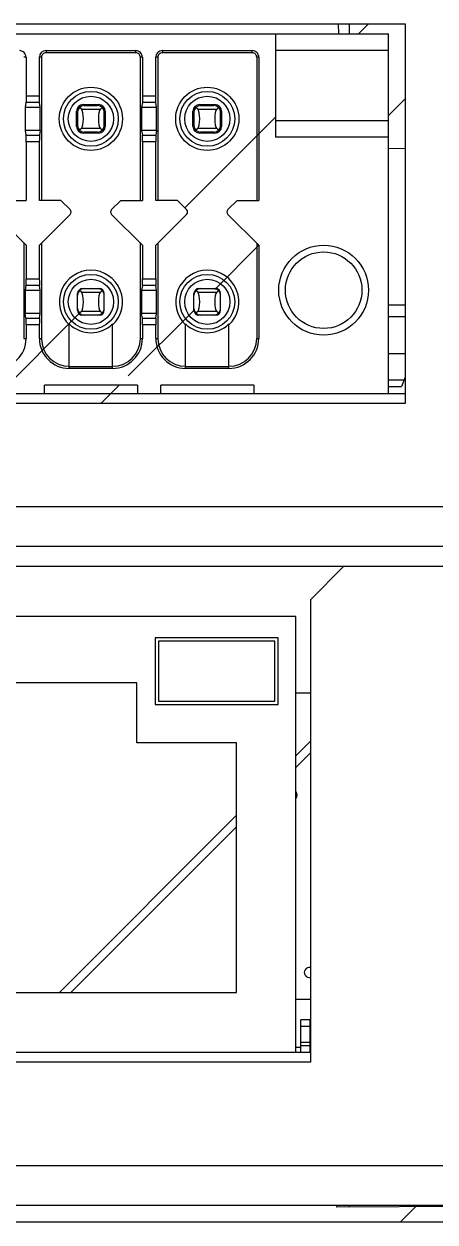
# Model space of a CAD drawing. Header units: millimetres. Extents: x 2890 to 3977, y 86 to 903.
# Drawn here: x 3225.61 to 3237.97, y 743.94 to 779.94 of the extents above; entities that cross this region are included whole.
import ezdxf

# ---------------------------------------------------------------- set-up
doc = ezdxf.new("R2010")
doc.units = ezdxf.units.MM
doc.layers.add('00_COMPONENTS', color=7, linetype='Continuous')
doc.layers.add('05_ALL_CURVES', color=7, linetype='Continuous')

msp = doc.modelspace()

# ---------------------------------------------------------------- linework, layer by layer
at = {"layer": '00_COMPONENTS', "color": 7, "linetype": 'Continuous'}
for p, q in [((3197.169, 779.936), (3237.069, 779.936)), ((3235.072, 779.636), (3235.069, 779.936)), ((3235.392, 779.636), (3235.392, 779.936)), ((3237.069, 779.936), (3237.069, 768.536)), ((3197.669, 779.636), (3236.569, 779.636)), ((3233.169, 779.636), (3233.169, 776.536)), ((3236.569, 768.836), (3236.569, 779.636)), ((3226.269, 779.136), (3226.269, 779.073)), ((3226.269, 779.136), (3228.969, 779.136)), ((3228.969, 779.073), (3226.269, 779.073)), ((3228.969, 779.073), (3228.969, 779.136)), ((3229.769, 779.136), (3229.769, 779.073)), ((3229.769, 779.136), (3232.469, 779.136)), ((3232.469, 779.073), (3229.769, 779.073)), ((3232.469, 779.073), (3232.469, 779.136)), ((3236.569, 779.136), (3233.169, 779.136)), ((3225.669, 778.936), (3225.605, 778.936)), ((3225.669, 778.936), (3225.669, 777.776)), ((3226.069, 777.776), (3226.069, 778.936)), ((3226.132, 778.936), (3226.069, 778.936)), ((3226.132, 778.936), (3226.132, 774.636)), ((3229.105, 778.936), (3229.105, 774.636)), ((3229.169, 778.936), (3229.105, 778.936)), ((3229.169, 778.936), (3229.169, 777.776)), ((3229.569, 777.776), (3229.569, 778.936)), ((3229.632, 778.936), (3229.569, 778.936)), ((3229.632, 778.936), (3229.632, 774.636)), ((3232.605, 778.936), (3232.605, 774.636)), ((3232.669, 778.936), (3232.605, 778.936)), ((3232.669, 778.936), (3232.669, 774.636)), ((3225.669, 777.776), (3226.069, 777.776)), ((3229.169, 777.776), (3229.569, 777.776)), ((3225.667, 777.576), (3225.644, 777.437)), ((3225.644, 777.437), (3226.093, 777.437)), ((3226.07, 777.576), (3225.667, 777.576)), ((3226.093, 777.437), (3226.07, 777.576)), ((3227.189, 776.856), (3227.189, 777.316)), ((3227.219, 777.286), (3227.219, 776.886)), ((3227.334, 777.376), (3227.28, 777.43)), ((3227.334, 777.376), (3227.903, 777.376)), ((3227.389, 777.516), (3227.849, 777.516)), ((3227.419, 777.486), (3227.819, 777.486)), ((3227.957, 777.43), (3227.903, 777.376)), ((3228.019, 776.886), (3228.019, 777.286)), ((3228.049, 777.316), (3228.049, 776.856)), ((3229.167, 777.576), (3229.144, 777.437)), ((3229.144, 777.437), (3229.593, 777.437)), ((3229.57, 777.576), (3229.167, 777.576)), ((3229.593, 777.437), (3229.57, 777.576)), ((3230.689, 776.856), (3230.689, 777.316)), ((3230.719, 777.286), (3230.719, 776.886)), ((3230.834, 777.376), (3230.78, 777.43)), ((3230.834, 777.376), (3231.403, 777.376)), ((3230.889, 777.516), (3231.349, 777.516)), ((3230.919, 777.486), (3231.319, 777.486)), ((3231.457, 777.43), (3231.403, 777.376)), ((3231.519, 776.886), (3231.519, 777.286)), ((3231.549, 777.316), (3231.549, 776.856)), ((3233.169, 777.036), (3236.569, 777.036)), ((3225.644, 776.736), (3225.667, 776.596)), ((3226.093, 776.736), (3225.644, 776.736)), ((3225.667, 776.596), (3226.07, 776.596)), ((3226.093, 776.736), (3226.07, 776.596)), ((3227.334, 776.796), (3227.28, 776.742)), ((3227.903, 776.796), (3227.334, 776.796)), ((3227.849, 776.656), (3227.389, 776.656)), ((3227.819, 776.686), (3227.419, 776.686)), ((3227.903, 776.796), (3227.957, 776.742)), ((3229.144, 776.736), (3229.167, 776.596)), ((3229.593, 776.736), (3229.144, 776.736)), ((3229.167, 776.596), (3229.57, 776.596)), ((3229.593, 776.736), (3229.57, 776.596)), ((3230.834, 776.796), (3230.78, 776.742)), ((3231.403, 776.796), (3230.834, 776.796)), ((3231.349, 776.656), (3230.889, 776.656)), ((3231.319, 776.686), (3230.919, 776.686)), ((3231.403, 776.796), (3231.457, 776.742)), ((3236.569, 776.536), (3233.169, 776.536)), ((3225.669, 776.396), (3225.669, 774.636)), ((3226.069, 776.396), (3225.669, 776.396)), ((3226.069, 774.636), (3226.069, 776.396)), ((3229.169, 776.396), (3229.169, 774.636)), ((3229.569, 776.396), (3229.169, 776.396)), ((3229.569, 774.636), (3229.569, 776.396)), ((3237.069, 776.189), (3236.569, 776.187)), ((3225.019, 774.636), (3225.669, 774.636)), ((3226.719, 774.636), (3226.069, 774.636)), ((3226.719, 774.636), (3226.998, 774.357)), ((3228.239, 774.357), (3228.519, 774.636)), ((3228.519, 774.636), (3229.169, 774.636)), ((3230.219, 774.636), (3229.569, 774.636)), ((3230.219, 774.636), (3230.498, 774.357)), ((3231.739, 774.357), (3232.019, 774.636)), ((3232.019, 774.636), (3232.669, 774.636)), ((3225.669, 773.286), (3224.739, 774.215)), ((3226.998, 774.215), (3226.069, 773.286)), ((3229.169, 773.286), (3228.239, 774.215)), ((3230.498, 774.215), (3229.569, 773.286)), ((3232.669, 773.286), (3231.739, 774.215)), ((3225.605, 773.349), (3225.605, 770.486)), ((3225.669, 773.286), (3225.669, 772.276)), ((3226.069, 772.276), (3226.069, 773.286)), ((3226.132, 773.349), (3226.132, 770.486)), ((3229.105, 773.349), (3229.105, 770.486)), ((3229.169, 773.286), (3229.169, 772.276)), ((3229.569, 772.276), (3229.569, 773.286)), ((3229.632, 773.349), (3229.632, 770.486)), ((3232.605, 773.349), (3232.605, 770.486)), ((3232.669, 773.286), (3232.669, 770.486)), ((3225.669, 772.276), (3226.069, 772.276)), ((3229.169, 772.276), (3229.569, 772.276)), ((3225.667, 772.076), (3225.644, 771.937)), ((3225.644, 771.937), (3226.093, 771.937)), ((3226.07, 772.076), (3225.667, 772.076)), ((3226.093, 771.937), (3226.07, 772.076)), ((3227.334, 771.876), (3227.28, 771.93)), ((3227.334, 771.876), (3227.903, 771.876)), ((3227.369, 771.986), (3227.869, 771.986)), ((3227.957, 771.93), (3227.903, 771.876)), ((3229.167, 772.076), (3229.144, 771.937)), ((3229.144, 771.937), (3229.593, 771.937)), ((3229.57, 772.076), (3229.167, 772.076)), ((3229.593, 771.937), (3229.57, 772.076)), ((3230.834, 771.876), (3230.78, 771.93)), ((3230.834, 771.876), (3231.403, 771.876)), ((3230.869, 771.986), (3231.369, 771.986)), ((3231.457, 771.93), (3231.403, 771.876)), ((3227.219, 771.336), (3227.219, 771.836)), ((3228.019, 771.336), (3228.019, 771.836)), ((3230.719, 771.336), (3230.719, 771.836)), ((3231.519, 771.336), (3231.519, 771.836)), ((3237.069, 771.486), (3236.569, 771.486)), ((3225.667, 771.096), (3225.644, 771.236)), ((3226.093, 771.236), (3225.644, 771.236)), ((3226.07, 771.096), (3226.093, 771.236)), ((3227.334, 771.296), (3227.28, 771.242)), ((3227.903, 771.296), (3227.334, 771.296)), ((3227.869, 771.186), (3227.369, 771.186)), ((3227.903, 771.296), (3227.957, 771.242)), ((3229.167, 771.096), (3229.144, 771.236)), ((3229.593, 771.236), (3229.144, 771.236)), ((3229.57, 771.096), (3229.593, 771.236)), ((3230.834, 771.296), (3230.78, 771.242)), ((3231.403, 771.296), (3230.834, 771.296)), ((3231.369, 771.186), (3230.869, 771.186)), ((3231.403, 771.296), (3231.457, 771.242)), ((3237.069, 771.14), (3236.569, 771.14)), ((3225.667, 771.096), (3226.07, 771.096)), ((3225.669, 770.896), (3225.669, 770.486)), ((3226.069, 770.896), (3225.669, 770.896)), ((3226.069, 770.486), (3226.069, 770.896)), ((3226.969, 769.586), (3226.969, 770.923)), ((3228.269, 769.586), (3228.269, 770.923)), ((3229.167, 771.096), (3229.57, 771.096)), ((3229.169, 770.896), (3229.169, 770.486)), ((3229.569, 770.896), (3229.169, 770.896)), ((3229.569, 770.486), (3229.569, 770.896)), ((3230.469, 769.586), (3230.469, 770.923)), ((3231.769, 769.586), (3231.769, 770.923)), ((3225.605, 770.486), (3225.669, 770.486)), ((3226.069, 770.486), (3226.132, 770.486)), ((3229.105, 770.486), (3229.169, 770.486)), ((3229.569, 770.486), (3229.632, 770.486)), ((3232.605, 770.486), (3232.669, 770.486)), ((3236.569, 770.036), (3237.069, 770.036)), ((3226.969, 769.648), (3228.269, 769.648)), ((3228.269, 769.586), (3226.969, 769.586)), ((3230.469, 769.648), (3231.769, 769.648)), ((3231.769, 769.586), (3230.469, 769.586)), ((3237.069, 769.321), (3236.956, 769.039)), ((3226.219, 768.836), (3226.219, 769.086)), ((3229.019, 769.086), (3226.219, 769.086)), ((3229.019, 769.086), (3229.019, 768.836)), ((3229.719, 768.836), (3229.719, 769.086)), ((3232.519, 769.086), (3229.719, 769.086)), ((3232.519, 769.086), (3232.519, 768.836)), ((3236.569, 769.246), (3237.039, 769.246)), ((3236.569, 769.039), (3236.956, 769.039)), ((3197.169, 768.836), (3237.069, 768.836)), ((3237.069, 768.536), (3197.169, 768.536)), ((3174.869, 765.436), (3259.369, 765.436)), ((3258.369, 764.236), (3175.869, 764.236)), ((3235.219, 763.636), (3234.219, 762.636)), ((3263.369, 763.636), (3235.219, 763.636)), ((3234.219, 762.636), (3234.219, 748.736)), ((3233.779, 762.136), (3217.519, 762.136)), ((3233.779, 749.036), (3233.779, 762.136)), ((3229.549, 761.486), (3229.549, 759.486)), ((3233.249, 761.486), (3229.549, 761.486)), ((3233.249, 759.486), (3233.249, 761.486)), ((3229.649, 761.386), (3229.649, 759.586)), ((3233.149, 761.386), (3229.649, 761.386)), ((3233.149, 759.586), (3233.149, 761.386)), ((3228.999, 760.136), (3222.299, 760.136)), ((3228.999, 758.336), (3228.999, 760.136)), ((3229.549, 759.486), (3233.249, 759.486)), ((3229.649, 759.586), (3233.149, 759.586)), ((3231.999, 758.336), (3228.999, 758.336)), ((3231.999, 750.836), (3231.999, 758.336)), ((3219.299, 750.836), (3231.999, 750.836)), ((3233.779, 750.636), (3234.219, 750.636)), ((3233.935, 749.036), (3233.935, 750.011)), ((3234.205, 750.011), (3233.935, 750.011)), ((3234.205, 750.011), (3234.205, 749.036)), ((3234.205, 749.811), (3233.935, 749.811)), ((3233.779, 749.186), (3233.935, 749.186)), ((3233.935, 749.336), (3234.205, 749.336)), ((3233.935, 749.236), (3234.205, 749.236)), ((3200.019, 749.036), (3234.219, 749.036)), ((3234.219, 748.736), (3200.019, 748.736)), ((3174.869, 745.636), (3259.369, 745.636)), ((3258.369, 744.436), (3175.869, 744.436)), ((3235.02, 744.383), (3235.019, 744.436)), ((3245.149, 744.426), (3235.02, 744.383)), ((3235.392, 744.385), (3235.392, 744.436))]:
    msp.add_line(p, q, dxfattribs=at)
at = {"layer": '00_COMPONENTS', "color": 2, "linetype": 'Continuous'}
for p, q in [((3235.671, 779.636), (3235.971, 779.936)), ((3230.445, 774.41), (3233.169, 777.133)), ((3224.571, 768.536), (3227.278, 771.243)), ((3233.779, 757.943), (3234.219, 758.383)), ((3226.671, 750.836), (3231.999, 756.163))]:
    msp.add_line(p, q, dxfattribs=at)
at = {"layer": '00_COMPONENTS', "color": 40, "linetype": 'Continuous'}
msp.add_line((3235.219, 763.636), (3199.019, 763.636), dxfattribs=at)
at = {"layer": '00_COMPONENTS', "color": 142, "linetype": 'Continuous', "true_color": 0x0099cc}
msp.add_line((3233.779, 759.833), (3234.219, 759.833), dxfattribs=at)
at = {"layer": '00_COMPONENTS', "color": 3, "linetype": 'Continuous'}
msp.add_line((3264.119, 743.936), (3170.119, 743.936), dxfattribs=at)
at = {"layer": '00_COMPONENTS', "color": 7, "linetype": 'Continuous'}
for centre, radius in [((3227.619, 777.086), 0.95), ((3231.119, 777.086), 0.95), ((3227.619, 777.086), 0.825), ((3227.619, 777.086), 0.679), ((3231.119, 777.086), 0.825), ((3231.119, 777.086), 0.679), ((3234.619, 771.936), 1.35), ((3234.619, 771.936), 1.15), ((3227.619, 771.586), 0.825), ((3227.619, 771.586), 0.679), ((3231.119, 771.586), 0.825), ((3231.119, 771.586), 0.679)]:
    msp.add_circle(centre, radius, dxfattribs=at)
for centre, radius, start, end in [((3225.469, 778.936), 0.2, 0.0009, 90.0009), ((3226.269, 778.936), 0.2, 90.0009, 180.0009), ((3226.269, 778.936), 0.137, 89.9991, 180.0011), ((3228.969, 778.936), 0.2, 0.0009, 90.0009), ((3228.969, 778.936), 0.137, 359.9996, 90.0011), ((3229.769, 778.936), 0.2, 90.0009, 180.0009), ((3229.769, 778.936), 0.137, 89.9991, 180.0011), ((3232.469, 778.936), 0.2, 0.0009, 90.0009), ((3232.469, 778.936), 0.137, 359.9996, 90.0011), ((3227.389, 777.316), 0.2, 90, 180), ((3227.419, 777.286), 0.2, 90, 180), ((3227.819, 777.286), 0.2, 0, 90), ((3227.849, 777.316), 0.2, 0, 90), ((3230.889, 777.316), 0.2, 90, 180), ((3230.919, 777.286), 0.2, 90, 180), ((3231.319, 777.286), 0.2, 0, 90), ((3231.349, 777.316), 0.2, 0, 90), ((3227.419, 776.886), 0.2, 180, 270), ((3227.819, 776.886), 0.2, 270, 0), ((3230.919, 776.886), 0.2, 180, 270), ((3231.319, 776.886), 0.2, 270, 0), ((3227.389, 776.856), 0.2, 180, 270), ((3227.849, 776.856), 0.2, 270, 0), ((3230.889, 776.856), 0.2, 180, 270), ((3231.349, 776.856), 0.2, 270, 0), ((3226.927, 774.286), 0.1, 315, 45), ((3228.31, 774.286), 0.1, 135, 225), ((3230.427, 774.286), 0.1, 315, 45), ((3231.81, 774.286), 0.1, 135, 225), ((3227.619, 771.586), 0.95, 313.1736, 226.8264), ((3231.119, 771.586), 0.95, 313.1736, 226.8264), ((3227.419, 771.786), 0.2, 90, 180), ((3227.369, 771.836), 0.15, 90, 180), ((3227.819, 771.786), 0.2, 0, 90), ((3227.869, 771.836), 0.15, 0, 90), ((3230.919, 771.786), 0.2, 90, 180), ((3230.869, 771.836), 0.15, 90, 180), ((3231.319, 771.786), 0.2, 0, 90), ((3231.369, 771.836), 0.15, 0, 90), ((3227.419, 771.386), 0.2, 180, 270), ((3227.369, 771.336), 0.15, 180, 270), ((3227.819, 771.386), 0.2, 270, 0), ((3227.869, 771.336), 0.15, 270, 0), ((3230.919, 771.386), 0.2, 180, 270), ((3230.869, 771.336), 0.15, 180, 270), ((3231.319, 771.386), 0.2, 270, 0), ((3231.369, 771.336), 0.15, 270, 0), ((3227.619, 771.586), 0.929, 225.573, 314.427), ((3231.119, 771.586), 0.929, 225.573, 314.427), ((3224.769, 770.486), 0.9, 270, 0), ((3226.969, 770.486), 0.9, 180, 270), ((3226.969, 770.486), 0.837, 180, 270), ((3228.269, 770.486), 0.9, 270, 0), ((3228.269, 770.486), 0.837, 270, 0), ((3230.469, 770.486), 0.9, 180, 270), ((3230.469, 770.486), 0.837, 180, 270), ((3231.769, 770.486), 0.9, 270, 0), ((3231.769, 770.486), 0.837, 270, 0), ((3233.67, 756.764), 0.152, 315.7043, 44.2957), ((3234.187, 751.434), 0.152, 78.1899, 281.8101)]:
    msp.add_arc(centre, radius, start, end, dxfattribs=at)
for centre, major_axis, ratio, start_param, end_param in [((3227.313, 777.086), (0, 0.3), 0.267949, -2.879793, -0.261799), ((3227.924, 777.086), (0, 0.3), 0.267949, 0.261799, 2.879793), ((3230.813, 777.086), (0, 0.3), 0.267949, -2.879793, -0.261799), ((3231.424, 777.086), (0, 0.3), 0.267949, 0.261799, 2.879793), ((3225.667, 776.396), (0, 0.2), 0.008727, -1.570796, -0.053343), ((3226.07, 776.396), (0, 0.2), 0.008727, 0.053343, 1.570796), ((3229.167, 776.396), (0, 0.2), 0.008727, -1.570796, -0.053343), ((3229.57, 776.396), (0, 0.2), 0.008727, 0.053343, 1.570796), ((3225.667, 772.276), (0, 0.2), 0.008727, -3.08825, -1.570796), ((3226.07, 772.276), (0, 0.2), 0.008727, 1.570796, 3.08825), ((3229.167, 772.276), (0, 0.2), 0.008727, -3.08825, -1.570796), ((3229.57, 772.276), (0, 0.2), 0.008727, 1.570796, 3.08825), ((3227.313, 771.586), (0, 0.3), 0.267949, -2.879793, -0.261799), ((3227.924, 771.586), (0, 0.3), 0.267949, 0.261799, 2.879793), ((3230.813, 771.586), (0, 0.3), 0.267949, -2.879793, -0.261799), ((3231.424, 771.586), (0, 0.3), 0.267949, 0.261799, 2.879793), ((3225.667, 770.896), (0, 0.2), 0.008727, -1.570796, -0.053343), ((3226.07, 770.896), (0, 0.2), 0.008727, 0.053343, 1.570796), ((3229.167, 770.896), (0, 0.2), 0.008727, -1.570796, -0.053343), ((3229.57, 770.896), (0, 0.2), 0.008727, 0.053343, 1.570796)]:
    msp.add_ellipse(centre, major_axis=major_axis, ratio=ratio, start_param=start_param, end_param=end_param, dxfattribs=at)
for points, knots in [([(3225.669, 777.776), (3225.669, 777.763), (3225.669, 777.738), (3225.669, 777.702), (3225.668, 777.669), (3225.668, 777.64), (3225.668, 777.618), (3225.668, 777.603), (3225.668, 777.595), (3225.667, 777.588), (3225.667, 777.582), (3225.667, 777.578), (3225.667, 777.577), (3225.667, 777.576)], [0, 0, 0, 0, 0.1888, 0.370828, 0.539553, 0.688924, 0.813585, 0.865213, 0.909066, 0.94475, 0.971947, 0.990415, 1, 1, 1, 1]), ([(3226.07, 777.576), (3226.07, 777.577), (3226.07, 777.578), (3226.07, 777.582), (3226.07, 777.588), (3226.07, 777.595), (3226.069, 777.603), (3226.069, 777.618), (3226.069, 777.64), (3226.069, 777.669), (3226.069, 777.702), (3226.069, 777.738), (3226.069, 777.763), (3226.069, 777.776)], [0, 0, 0, 0, 0.009585, 0.028053, 0.05525, 0.090934, 0.134787, 0.186415, 0.311076, 0.460447, 0.629172, 0.8112, 1, 1, 1, 1]), ([(3229.169, 777.776), (3229.169, 777.763), (3229.169, 777.738), (3229.169, 777.702), (3229.168, 777.669), (3229.168, 777.64), (3229.168, 777.618), (3229.168, 777.603), (3229.168, 777.595), (3229.167, 777.588), (3229.167, 777.582), (3229.167, 777.578), (3229.167, 777.577), (3229.167, 777.576)], [0, 0, 0, 0, 0.1888, 0.370828, 0.539553, 0.688924, 0.813585, 0.865213, 0.909066, 0.94475, 0.971947, 0.990415, 1, 1, 1, 1]), ([(3229.57, 777.576), (3229.57, 777.577), (3229.57, 777.578), (3229.57, 777.582), (3229.57, 777.588), (3229.57, 777.595), (3229.569, 777.603), (3229.569, 777.618), (3229.569, 777.64), (3229.569, 777.669), (3229.569, 777.702), (3229.569, 777.738), (3229.569, 777.763), (3229.569, 777.776)], [0, 0, 0, 0, 0.009585, 0.028053, 0.05525, 0.090934, 0.134787, 0.186415, 0.311076, 0.460447, 0.629172, 0.8112, 1, 1, 1, 1]), ([(3225.644, 777.437), (3225.644, 777.437), (3225.644, 777.436), (3225.644, 777.436), (3225.644, 777.436), (3225.644, 777.435), (3225.644, 777.434), (3225.644, 777.432), (3225.644, 777.43), (3225.643, 777.426), (3225.643, 777.421), (3225.643, 777.416), (3225.643, 777.41), (3225.643, 777.403), (3225.643, 777.392), (3225.642, 777.377), (3225.642, 777.356), (3225.642, 777.333), (3225.642, 777.308), (3225.642, 777.28), (3225.641, 777.251), (3225.641, 777.209), (3225.641, 777.154), (3225.641, 777.086), (3225.641, 777.019), (3225.641, 776.963), (3225.641, 776.921), (3225.642, 776.892), (3225.642, 776.864), (3225.642, 776.839), (3225.642, 776.816), (3225.642, 776.796), (3225.643, 776.78), (3225.643, 776.769), (3225.643, 776.762), (3225.643, 776.756), (3225.643, 776.751), (3225.643, 776.746), (3225.644, 776.743), (3225.644, 776.74), (3225.644, 776.738), (3225.644, 776.737), (3225.644, 776.737), (3225.644, 776.736), (3225.644, 776.736), (3225.644, 776.736), (3225.644, 776.736)], [0, 0, 0, 0, 0.000185, 0.000649, 0.001408, 0.002466, 0.003821, 0.005475, 0.009674, 0.015053, 0.0216, 0.029298, 0.03813, 0.048074, 0.059106, 0.084329, 0.113554, 0.1465, 0.182851, 0.222255, 0.264335, 0.308685, 0.402467, 0.499998, 0.597528, 0.691311, 0.73566, 0.777741, 0.817146, 0.853497, 0.886444, 0.915669, 0.940891, 0.951924, 0.961869, 0.970701, 0.978399, 0.984946, 0.990325, 0.994524, 0.996178, 0.997534, 0.998592, 0.999351, 0.999815, 1, 1, 1, 1]), ([(3226.093, 776.736), (3226.093, 776.736), (3226.093, 776.736), (3226.093, 776.736), (3226.093, 776.737), (3226.093, 776.737), (3226.093, 776.738), (3226.094, 776.74), (3226.094, 776.743), (3226.094, 776.746), (3226.094, 776.751), (3226.094, 776.756), (3226.094, 776.762), (3226.094, 776.769), (3226.095, 776.78), (3226.095, 776.796), (3226.095, 776.816), (3226.095, 776.839), (3226.095, 776.864), (3226.096, 776.892), (3226.096, 776.921), (3226.096, 776.963), (3226.096, 777.019), (3226.096, 777.086), (3226.096, 777.154), (3226.096, 777.209), (3226.096, 777.251), (3226.096, 777.28), (3226.095, 777.308), (3226.095, 777.333), (3226.095, 777.356), (3226.095, 777.377), (3226.095, 777.392), (3226.094, 777.403), (3226.094, 777.41), (3226.094, 777.416), (3226.094, 777.421), (3226.094, 777.426), (3226.094, 777.43), (3226.094, 777.432), (3226.093, 777.434), (3226.093, 777.435), (3226.093, 777.436), (3226.093, 777.436), (3226.093, 777.436), (3226.093, 777.437), (3226.093, 777.437)], [0, 0, 0, 0, 0.000185, 0.000649, 0.001408, 0.002466, 0.003822, 0.005476, 0.009675, 0.015054, 0.021601, 0.029299, 0.038131, 0.048076, 0.059109, 0.084331, 0.113556, 0.146503, 0.182854, 0.222259, 0.264339, 0.308689, 0.402472, 0.500002, 0.597533, 0.691315, 0.735665, 0.777744, 0.817149, 0.8535, 0.886446, 0.915671, 0.940893, 0.951926, 0.96187, 0.970702, 0.9784, 0.984947, 0.990326, 0.994525, 0.996179, 0.997534, 0.998592, 0.999351, 0.999815, 1, 1, 1, 1]), ([(3229.144, 777.437), (3229.144, 777.437), (3229.144, 777.436), (3229.144, 777.436), (3229.144, 777.436), (3229.144, 777.435), (3229.144, 777.434), (3229.144, 777.432), (3229.144, 777.43), (3229.143, 777.426), (3229.143, 777.421), (3229.143, 777.416), (3229.143, 777.41), (3229.143, 777.403), (3229.143, 777.392), (3229.142, 777.377), (3229.142, 777.356), (3229.142, 777.333), (3229.142, 777.308), (3229.142, 777.28), (3229.141, 777.251), (3229.141, 777.209), (3229.141, 777.154), (3229.141, 777.086), (3229.141, 777.019), (3229.141, 776.963), (3229.141, 776.921), (3229.142, 776.892), (3229.142, 776.864), (3229.142, 776.839), (3229.142, 776.816), (3229.142, 776.796), (3229.143, 776.78), (3229.143, 776.769), (3229.143, 776.762), (3229.143, 776.756), (3229.143, 776.751), (3229.143, 776.746), (3229.144, 776.743), (3229.144, 776.74), (3229.144, 776.738), (3229.144, 776.737), (3229.144, 776.737), (3229.144, 776.736), (3229.144, 776.736), (3229.144, 776.736), (3229.144, 776.736)], [0, 0, 0, 0, 0.000185, 0.000649, 0.001408, 0.002466, 0.003821, 0.005475, 0.009674, 0.015053, 0.0216, 0.029298, 0.03813, 0.048074, 0.059106, 0.084329, 0.113554, 0.1465, 0.182851, 0.222255, 0.264335, 0.308685, 0.402467, 0.499998, 0.597528, 0.691311, 0.73566, 0.777741, 0.817146, 0.853497, 0.886444, 0.915669, 0.940891, 0.951924, 0.961869, 0.970701, 0.978399, 0.984946, 0.990325, 0.994524, 0.996178, 0.997534, 0.998592, 0.999351, 0.999815, 1, 1, 1, 1]), ([(3229.593, 776.736), (3229.593, 776.736), (3229.593, 776.736), (3229.593, 776.736), (3229.593, 776.737), (3229.593, 776.737), (3229.593, 776.738), (3229.594, 776.74), (3229.594, 776.743), (3229.594, 776.746), (3229.594, 776.751), (3229.594, 776.756), (3229.594, 776.762), (3229.594, 776.769), (3229.595, 776.78), (3229.595, 776.796), (3229.595, 776.816), (3229.595, 776.839), (3229.595, 776.864), (3229.596, 776.892), (3229.596, 776.921), (3229.596, 776.963), (3229.596, 777.019), (3229.596, 777.086), (3229.596, 777.154), (3229.596, 777.209), (3229.596, 777.251), (3229.596, 777.28), (3229.595, 777.308), (3229.595, 777.333), (3229.595, 777.356), (3229.595, 777.377), (3229.595, 777.392), (3229.594, 777.403), (3229.594, 777.41), (3229.594, 777.416), (3229.594, 777.421), (3229.594, 777.426), (3229.594, 777.43), (3229.594, 777.432), (3229.593, 777.434), (3229.593, 777.435), (3229.593, 777.436), (3229.593, 777.436), (3229.593, 777.436), (3229.593, 777.437), (3229.593, 777.437)], [0, 0, 0, 0, 0.000185, 0.000649, 0.001408, 0.002466, 0.003822, 0.005476, 0.009675, 0.015054, 0.021601, 0.029299, 0.038131, 0.048076, 0.059109, 0.084331, 0.113556, 0.146503, 0.182854, 0.222259, 0.264339, 0.308689, 0.402472, 0.500002, 0.597533, 0.691315, 0.735665, 0.777744, 0.817149, 0.8535, 0.886446, 0.915671, 0.940893, 0.951926, 0.96187, 0.970702, 0.9784, 0.984947, 0.990326, 0.994525, 0.996179, 0.997534, 0.998592, 0.999351, 0.999815, 1, 1, 1, 1]), ([(3225.644, 771.937), (3225.644, 771.937), (3225.644, 771.936), (3225.644, 771.936), (3225.644, 771.936), (3225.644, 771.935), (3225.644, 771.934), (3225.644, 771.932), (3225.644, 771.93), (3225.643, 771.926), (3225.643, 771.921), (3225.643, 771.916), (3225.643, 771.91), (3225.643, 771.903), (3225.643, 771.892), (3225.642, 771.877), (3225.642, 771.856), (3225.642, 771.833), (3225.642, 771.808), (3225.642, 771.78), (3225.641, 771.751), (3225.641, 771.709), (3225.641, 771.654), (3225.641, 771.586), (3225.641, 771.519), (3225.641, 771.463), (3225.641, 771.421), (3225.642, 771.392), (3225.642, 771.364), (3225.642, 771.339), (3225.642, 771.316), (3225.642, 771.296), (3225.643, 771.28), (3225.643, 771.269), (3225.643, 771.262), (3225.643, 771.256), (3225.643, 771.251), (3225.643, 771.246), (3225.644, 771.243), (3225.644, 771.24), (3225.644, 771.238), (3225.644, 771.237), (3225.644, 771.237), (3225.644, 771.236), (3225.644, 771.236), (3225.644, 771.236), (3225.644, 771.236)], [0, 0, 0, 0, 0.000185, 0.000649, 0.001408, 0.002466, 0.003821, 0.005475, 0.009674, 0.015053, 0.0216, 0.029298, 0.03813, 0.048074, 0.059106, 0.084329, 0.113554, 0.1465, 0.182851, 0.222255, 0.264335, 0.308685, 0.402467, 0.499998, 0.597528, 0.691311, 0.73566, 0.777741, 0.817146, 0.853497, 0.886444, 0.915669, 0.940891, 0.951924, 0.961869, 0.970701, 0.978399, 0.984946, 0.990325, 0.994524, 0.996178, 0.997534, 0.998592, 0.999351, 0.999815, 1, 1, 1, 1]), ([(3226.093, 771.236), (3226.093, 771.236), (3226.093, 771.236), (3226.093, 771.236), (3226.093, 771.237), (3226.093, 771.237), (3226.093, 771.238), (3226.094, 771.24), (3226.094, 771.243), (3226.094, 771.246), (3226.094, 771.251), (3226.094, 771.256), (3226.094, 771.262), (3226.094, 771.269), (3226.095, 771.28), (3226.095, 771.296), (3226.095, 771.316), (3226.095, 771.339), (3226.095, 771.364), (3226.096, 771.392), (3226.096, 771.421), (3226.096, 771.463), (3226.096, 771.519), (3226.096, 771.586), (3226.096, 771.654), (3226.096, 771.709), (3226.096, 771.751), (3226.096, 771.78), (3226.095, 771.808), (3226.095, 771.833), (3226.095, 771.856), (3226.095, 771.877), (3226.095, 771.892), (3226.094, 771.903), (3226.094, 771.91), (3226.094, 771.916), (3226.094, 771.921), (3226.094, 771.926), (3226.094, 771.93), (3226.094, 771.932), (3226.093, 771.934), (3226.093, 771.935), (3226.093, 771.936), (3226.093, 771.936), (3226.093, 771.936), (3226.093, 771.937), (3226.093, 771.937)], [0, 0, 0, 0, 0.000185, 0.000649, 0.001408, 0.002466, 0.003822, 0.005476, 0.009675, 0.015054, 0.021601, 0.029299, 0.038131, 0.048076, 0.059109, 0.084331, 0.113556, 0.146503, 0.182854, 0.222259, 0.264339, 0.308689, 0.402472, 0.500002, 0.597533, 0.691315, 0.735665, 0.777744, 0.817149, 0.8535, 0.886446, 0.915671, 0.940893, 0.951926, 0.96187, 0.970702, 0.9784, 0.984947, 0.990326, 0.994525, 0.996179, 0.997534, 0.998592, 0.999351, 0.999815, 1, 1, 1, 1]), ([(3229.144, 771.937), (3229.144, 771.937), (3229.144, 771.936), (3229.144, 771.936), (3229.144, 771.936), (3229.144, 771.935), (3229.144, 771.934), (3229.144, 771.932), (3229.144, 771.93), (3229.143, 771.926), (3229.143, 771.921), (3229.143, 771.916), (3229.143, 771.91), (3229.143, 771.903), (3229.143, 771.892), (3229.142, 771.877), (3229.142, 771.856), (3229.142, 771.833), (3229.142, 771.808), (3229.142, 771.78), (3229.141, 771.751), (3229.141, 771.709), (3229.141, 771.654), (3229.141, 771.586), (3229.141, 771.519), (3229.141, 771.463), (3229.141, 771.421), (3229.142, 771.392), (3229.142, 771.364), (3229.142, 771.339), (3229.142, 771.316), (3229.142, 771.296), (3229.143, 771.28), (3229.143, 771.269), (3229.143, 771.262), (3229.143, 771.256), (3229.143, 771.251), (3229.143, 771.246), (3229.144, 771.243), (3229.144, 771.24), (3229.144, 771.238), (3229.144, 771.237), (3229.144, 771.237), (3229.144, 771.236), (3229.144, 771.236), (3229.144, 771.236), (3229.144, 771.236)], [0, 0, 0, 0, 0.000185, 0.000649, 0.001408, 0.002466, 0.003821, 0.005475, 0.009674, 0.015053, 0.0216, 0.029298, 0.03813, 0.048074, 0.059106, 0.084329, 0.113554, 0.1465, 0.182851, 0.222255, 0.264335, 0.308685, 0.402467, 0.499998, 0.597528, 0.691311, 0.73566, 0.777741, 0.817146, 0.853497, 0.886444, 0.915669, 0.940891, 0.951924, 0.961869, 0.970701, 0.978399, 0.984946, 0.990325, 0.994524, 0.996178, 0.997534, 0.998592, 0.999351, 0.999815, 1, 1, 1, 1]), ([(3229.593, 771.236), (3229.593, 771.236), (3229.593, 771.236), (3229.593, 771.236), (3229.593, 771.237), (3229.593, 771.237), (3229.593, 771.238), (3229.594, 771.24), (3229.594, 771.243), (3229.594, 771.246), (3229.594, 771.251), (3229.594, 771.256), (3229.594, 771.262), (3229.594, 771.269), (3229.595, 771.28), (3229.595, 771.296), (3229.595, 771.316), (3229.595, 771.339), (3229.595, 771.364), (3229.596, 771.392), (3229.596, 771.421), (3229.596, 771.463), (3229.596, 771.519), (3229.596, 771.586), (3229.596, 771.654), (3229.596, 771.709), (3229.596, 771.751), (3229.596, 771.78), (3229.595, 771.808), (3229.595, 771.833), (3229.595, 771.856), (3229.595, 771.877), (3229.595, 771.892), (3229.594, 771.903), (3229.594, 771.91), (3229.594, 771.916), (3229.594, 771.921), (3229.594, 771.926), (3229.594, 771.93), (3229.594, 771.932), (3229.593, 771.934), (3229.593, 771.935), (3229.593, 771.936), (3229.593, 771.936), (3229.593, 771.936), (3229.593, 771.937), (3229.593, 771.937)], [0, 0, 0, 0, 0.000185, 0.000649, 0.001408, 0.002466, 0.003822, 0.005476, 0.009675, 0.015054, 0.021601, 0.029299, 0.038131, 0.048076, 0.059109, 0.084331, 0.113556, 0.146503, 0.182854, 0.222259, 0.264339, 0.308689, 0.402472, 0.500002, 0.597533, 0.691315, 0.735665, 0.777744, 0.817149, 0.8535, 0.886446, 0.915671, 0.940893, 0.951926, 0.96187, 0.970702, 0.9784, 0.984947, 0.990326, 0.994525, 0.996179, 0.997534, 0.998592, 0.999351, 0.999815, 1, 1, 1, 1])]:
    msp.add_open_spline(points, degree=3, knots=knots, dxfattribs=at)
at = {"layer": '05_ALL_CURVES', "color": 2, "linetype": 'Continuous'}
for p, q in [((3236.569, 777.185), (3237.069, 777.685)), ((3231.344, 771.961), (3232.669, 773.286)), ((3228.744, 769.361), (3230.703, 771.319)), ((3227.919, 768.536), (3228.469, 769.086)), ((3233.779, 757.594), (3234.219, 758.034)), ((3227.02, 750.836), (3231.999, 755.814)), ((3236.921, 743.936), (3237.421, 744.436))]:
    msp.add_line(p, q, dxfattribs=at)

doc.saveas('drawing.dxf')
